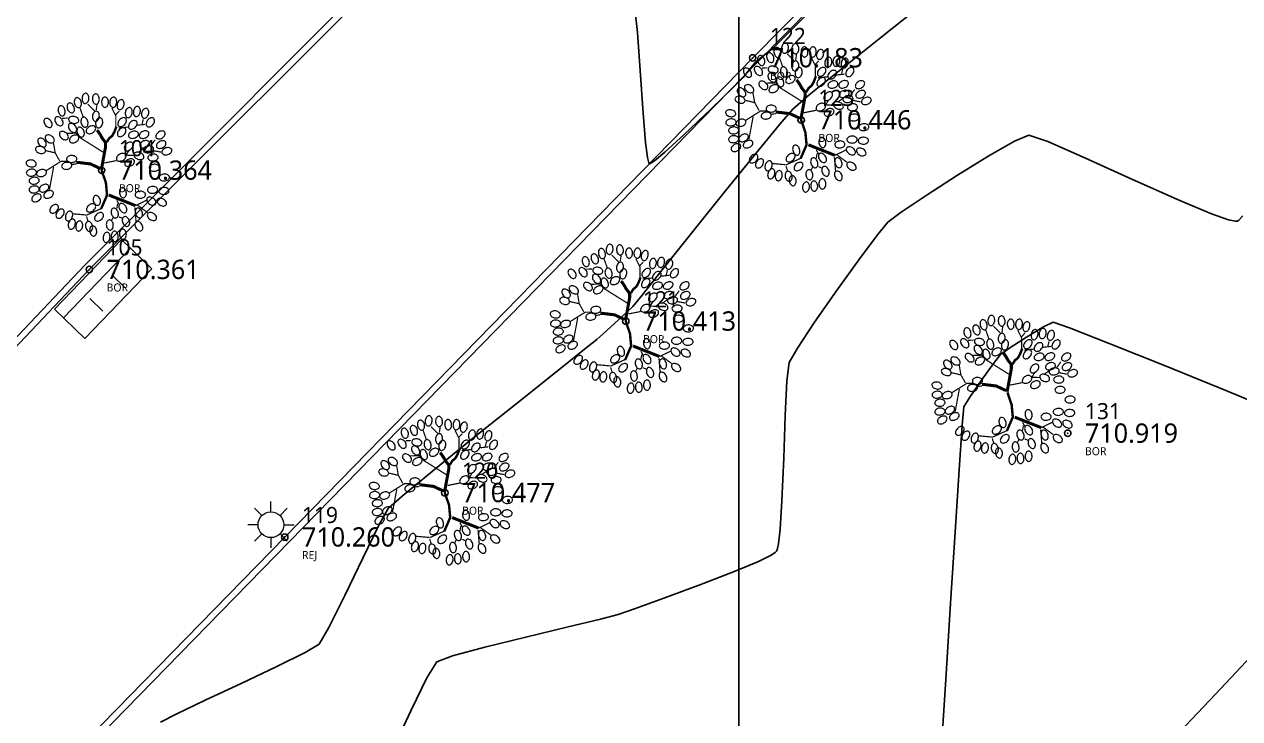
# Model space of a CAD drawing. Header units: metres. Extents: x 429510 to 429857, y 4467140 to 4467333.
# Drawn here: x 429646.68 to 429669.34, y 4467212.54 to 4467225.48 of the extents above; entities that cross this region are included whole.
import ezdxf

# ---------------------------------------------------------------- set-up
doc = ezdxf.new("R2010")
doc.units = ezdxf.units.M
doc.header["$LTSCALE"] = 4
doc.header["$PDMODE"] = 32
doc.header["$PDSIZE"] = 0.12
for name, color, linetype in [('C-ETIQ', 7, 'Continuous'), ('C-PUNTOS', 7, 'Continuous'), ('Cuadricula Coordenadas', 5, 'Continuous')]:
    doc.layers.add(name, color=color, linetype=linetype)
doc.layers.add('C-SUPE_CurvasNivel', color=42, linetype='Continuous', true_color=0xb38600)
doc.layers.add('TB-ARBOL', color=94, linetype='Continuous', true_color=0x03a003)
for name, color, linetype, lineweight in [('TB-32BANCO-MADERA-P', 254, 'Continuous', 0), ('TB-44FAROLA-P', 254, 'Continuous', 0), ('TRIAL-ACERA', 125, 'Continuous', 9)]:
    doc.layers.add(name, color=color, linetype=linetype, lineweight=lineweight)
doc.styles.add('Trial_standard', font='segoeuisl.ttf')

# ---------------------------------------------------------------- blocks, each defined once
blk = doc.blocks.new('FAR10')
for p, q in [((-0.283, 0.283), (-0.51, 0.51)), ((0, 0.4), (0, 0.722)), ((0.283, 0.283), (0.51, 0.51)), ((-0.4, 0), (-0.722, 0)), ((0.4, 0), (0.722, 0)), ((-0.283, -0.283), (-0.51, -0.51)), ((0.283, -0.283), (0.51, -0.51)), ((0, -0.4), (0, -0.722))]:
    blk.add_line(p, q)
blk.add_circle((0, 0), 0.4)
blk = doc.blocks.new('*U23')
for p, q in [((-1.709, -0.436), (0.375, 1.723)), ((-0.192, 0.881), (0.213, 0.49)), ((-0.886, 0.162), (-0.481, -0.229))]:
    blk.add_line(p, q)
at = {"flags": 128}
blk.add_lwpolyline([(-1.042, -1.079), (1.042, 1.079), (0.098, 1.99), (-1.986, -0.168)], close=True, dxfattribs=at)
blk = doc.blocks.new('*U24')
at = {"layer": 'TB-ARBOL', "color": 84, "lineweight": 0, "true_color": 0x369720}
for points in [[(-0.855, 1.99, 0.139214), (-0.82, 2.01, 0.107097), (-0.794, 2.054, 0.080118), (-0.783, 2.113, 0.082766), (-0.791, 2.171, 0.067841), (-0.816, 2.23, 0.080118), (-0.85, 2.272, 0.107097), (-0.895, 2.298, 0.139214), (-0.935, 2.299, 0.139214), (-0.97, 2.278, 0.107097), (-0.997, 2.234, 0.080118), (-1.006, 2.181, 0.067841), (-0.999, 2.117, 0.067841), (-0.974, 2.058, 0.080118), (-0.94, 2.016, 0.107097), (-0.895, 1.991, 0.139214)], [(-0.674, 2.118, 0.139214), (-0.634, 2.125, 0.107097), (-0.594, 2.157, 0.080118), (-0.563, 2.209, 0.082766), (-0.551, 2.266, 0.067841), (-0.552, 2.33, 0.080118), (-0.57, 2.381, 0.107097), (-0.603, 2.421, 0.139214), (-0.64, 2.436, 0.139214), (-0.68, 2.429, 0.107097), (-0.72, 2.397, 0.080118), (-0.748, 2.35, 0.067841), (-0.763, 2.288, 0.067841), (-0.761, 2.224, 0.080118), (-0.744, 2.173, 0.107097), (-0.711, 2.133, 0.139214)], [(-0.325, 2.099, 0.139214), (-0.287, 2.112, 0.107097), (-0.252, 2.15, 0.080118), (-0.23, 2.207, 0.082766), (-0.228, 2.265, 0.067841), (-0.241, 2.328, 0.080118), (-0.266, 2.376, 0.107097), (-0.306, 2.409, 0.139214), (-0.345, 2.417, 0.139214), (-0.382, 2.404, 0.107097), (-0.417, 2.366, 0.080118), (-0.437, 2.315, 0.067841), (-0.441, 2.251, 0.067841), (-0.429, 2.189, 0.080118), (-0.403, 2.141, 0.107097), (-0.364, 2.107, 0.139214)], [(-0.056, 2.318, 0.139214), (-0.094, 2.306, 0.107097), (-0.13, 2.269, 0.080118), (-0.154, 2.213, 0.082766), (-0.158, 2.155, 0.067841), (-0.147, 2.092, 0.080118), (-0.123, 2.044, 0.107097), (-0.084, 2.009, 0.139214), (-0.046, 1.999, 0.139214), (-0.008, 2.012, 0.107097), (0.028, 2.049, 0.080118), (0.049, 2.099, 0.067841), (0.056, 2.162, 0.067841), (0.045, 2.225, 0.080118), (0.021, 2.274, 0.107097), (-0.017, 2.309, 0.139214)], [(0.221, 2.316, 0.139214), (0.181, 2.309, 0.107097), (0.141, 2.276, 0.080118), (0.111, 2.224, 0.082766), (0.1, 2.166, 0.067841), (0.103, 2.102, 0.080118), (0.122, 2.051, 0.107097), (0.156, 2.012, 0.139214), (0.193, 1.998, 0.139214), (0.232, 2.006, 0.107097), (0.273, 2.038, 0.080118), (0.299, 2.086, 0.067841), (0.313, 2.148, 0.067841), (0.31, 2.212, 0.080118), (0.292, 2.263, 0.107097), (0.258, 2.302, 0.139214)], [(-1.356, 1.74, 0.139214), (-1.322, 1.761, 0.107097), (-1.296, 1.805, 0.080118), (-1.286, 1.865, 0.082766), (-1.295, 1.922, 0.067841), (-1.321, 1.981, 0.080118), (-1.356, 2.023, 0.107097), (-1.401, 2.047, 0.139214), (-1.441, 2.048, 0.139214), (-1.475, 2.027, 0.107097), (-1.501, 1.982, 0.080118), (-1.51, 1.929, 0.067841), (-1.502, 1.865, 0.067841), (-1.476, 1.806, 0.080118), (-1.441, 1.765, 0.107097), (-1.396, 1.74, 0.139214)], [(-1.057, 1.833, 0.139214), (-1.025, 1.857, 0.107097), (-1.004, 1.904, 0.080118), (-1, 1.964, 0.082766), (-1.016, 2.021, 0.067841), (-1.047, 2.077, 0.080118), (-1.086, 2.114, 0.107097), (-1.134, 2.134, 0.139214), (-1.174, 2.13, 0.139214), (-1.205, 2.106, 0.107097), (-1.227, 2.059, 0.080118), (-1.23, 2.005, 0.067841), (-1.215, 1.943, 0.067841), (-1.184, 1.887, 0.080118), (-1.145, 1.849, 0.107097), (-1.097, 1.829, 0.139214)], [(0.478, 2.236, 0.139214), (0.438, 2.236, 0.107097), (0.392, 2.212, 0.080118), (0.353, 2.167, 0.082766), (0.331, 2.113, 0.067841), (0.322, 2.049, 0.080118), (0.33, 1.995, 0.107097), (0.356, 1.951, 0.139214), (0.389, 1.93, 0.139214), (0.429, 1.929, 0.107097), (0.475, 1.954, 0.080118), (0.511, 1.995, 0.067841), (0.536, 2.053, 0.067841), (0.546, 2.117, 0.080118), (0.538, 2.17, 0.107097), (0.512, 2.215, 0.139214)], [(0.718, 1.993, 0.139214), (0.678, 1.989, 0.107097), (0.635, 1.961, 0.080118), (0.6, 1.912, 0.082766), (0.582, 1.856, 0.067841), (0.579, 1.793, 0.080118), (0.592, 1.74, 0.107097), (0.621, 1.698, 0.139214), (0.657, 1.679, 0.139214), (0.697, 1.683, 0.107097), (0.74, 1.711, 0.080118), (0.772, 1.755, 0.067841), (0.793, 1.816, 0.067841), (0.796, 1.88, 0.080118), (0.783, 1.932, 0.107097), (0.754, 1.975, 0.139214)], [(0.971, 2.026, 0.139214), (0.931, 2.023, 0.107097), (0.888, 1.995, 0.080118), (0.852, 1.946, 0.082766), (0.835, 1.89, 0.067841), (0.832, 1.826, 0.080118), (0.845, 1.773, 0.107097), (0.874, 1.731, 0.139214), (0.91, 1.713, 0.139214), (0.95, 1.716, 0.107097), (0.993, 1.744, 0.080118), (1.025, 1.789, 0.067841), (1.045, 1.849, 0.067841), (1.049, 1.913, 0.080118), (1.036, 1.966, 0.107097), (1.007, 2.008, 0.139214)], [(1.244, 1.966, 0.139214), (1.204, 1.967, 0.107097), (1.158, 1.944, 0.080118), (1.117, 1.9, 0.082766), (1.094, 1.846, 0.067841), (1.083, 1.783, 0.080118), (1.09, 1.729, 0.107097), (1.115, 1.684, 0.139214), (1.149, 1.662, 0.139214), (1.189, 1.661, 0.107097), (1.235, 1.684, 0.080118), (1.271, 1.724, 0.067841), (1.298, 1.782, 0.067841), (1.309, 1.845, 0.080118), (1.302, 1.899, 0.107097), (1.277, 1.944, 0.139214)], [(-1.726, 1.388, 0.139214), (-1.702, 1.42, 0.107097), (-1.694, 1.471, 0.080118), (-1.706, 1.53, 0.082766), (-1.736, 1.58, 0.067841), (-1.781, 1.625, 0.080118), (-1.829, 1.651, 0.107097), (-1.88, 1.657, 0.139214), (-1.918, 1.643, 0.139214), (-1.942, 1.611, 0.107097), (-1.95, 1.56, 0.080118), (-1.939, 1.507, 0.067841), (-1.907, 1.451, 0.067841), (-1.862, 1.406, 0.080118), (-1.815, 1.38, 0.107097), (-1.763, 1.373, 0.139214)], [(-1.382, 1.443, 0.139214), (-1.359, 1.475, 0.107097), (-1.352, 1.526, 0.080118), (-1.366, 1.585, 0.082766), (-1.397, 1.634, 0.067841), (-1.444, 1.679, 0.080118), (-1.492, 1.703, 0.107097), (-1.543, 1.708, 0.139214), (-1.58, 1.693, 0.139214), (-1.604, 1.661, 0.107097), (-1.611, 1.609, 0.080118), (-1.598, 1.557, 0.067841), (-1.565, 1.502, 0.067841), (-1.519, 1.457, 0.080118), (-1.471, 1.432, 0.107097), (-1.419, 1.427, 0.139214)], [(-0.868, 1.579, 0.139214), (-0.871, 1.618, 0.107097), (-0.9, 1.662, 0.080118), (-0.948, 1.697, 0.082766), (-1.004, 1.714, 0.067841), (-1.068, 1.718, 0.080118), (-1.121, 1.705, 0.107097), (-1.163, 1.675, 0.139214), (-1.181, 1.639, 0.139214), (-1.178, 1.599, 0.107097), (-1.15, 1.556, 0.080118), (-1.106, 1.524, 0.067841), (-1.045, 1.504, 0.067841), (-0.981, 1.5, 0.080118), (-0.928, 1.513, 0.107097), (-0.886, 1.543, 0.139214)], [(-0.726, 1.692, 0.139214), (-0.761, 1.672, 0.107097), (-0.789, 1.629, 0.080118), (-0.8, 1.57, 0.082766), (-0.792, 1.512, 0.067841), (-0.769, 1.452, 0.080118), (-0.735, 1.41, 0.107097), (-0.69, 1.384, 0.139214), (-0.65, 1.382, 0.139214), (-0.616, 1.402, 0.107097), (-0.588, 1.446, 0.080118), (-0.578, 1.499, 0.067841), (-0.585, 1.563, 0.067841), (-0.608, 1.622, 0.080118), (-0.642, 1.665, 0.107097), (-0.686, 1.691, 0.139214)], [(-0.313, 1.879, 0.139214), (-0.352, 1.873, 0.107097), (-0.394, 1.843, 0.080118), (-0.426, 1.792, 0.082766), (-0.44, 1.735, 0.067841), (-0.44, 1.671, 0.080118), (-0.424, 1.619, 0.107097), (-0.392, 1.579, 0.139214), (-0.355, 1.563, 0.139214), (-0.315, 1.569, 0.107097), (-0.274, 1.599, 0.080118), (-0.245, 1.645, 0.067841), (-0.228, 1.707, 0.067841), (-0.228, 1.771, 0.080118), (-0.244, 1.823, 0.107097), (-0.276, 1.863, 0.139214)], [(-0.195, 1.671, 0.139214), (-0.235, 1.67, 0.107097), (-0.28, 1.644, 0.080118), (-0.317, 1.597, 0.082766), (-0.337, 1.542, 0.067841), (-0.344, 1.478, 0.080118), (-0.333, 1.425, 0.107097), (-0.306, 1.381, 0.139214), (-0.271, 1.361, 0.139214), (-0.231, 1.363, 0.107097), (-0.186, 1.389, 0.080118), (-0.152, 1.431, 0.067841), (-0.129, 1.491, 0.067841), (-0.122, 1.555, 0.080118), (-0.133, 1.608, 0.107097), (-0.16, 1.651, 0.139214)], [(0.589, 1.659, 0.139214), (0.553, 1.677, 0.107097), (0.502, 1.676, 0.080118), (0.446, 1.653, 0.082766), (0.402, 1.614, 0.067841), (0.366, 1.562, 0.080118), (0.349, 1.51, 0.107097), (0.352, 1.458, 0.139214), (0.373, 1.424, 0.139214), (0.409, 1.406, 0.107097), (0.461, 1.408, 0.080118), (0.511, 1.429, 0.067841), (0.56, 1.469, 0.067841), (0.596, 1.522, 0.080118), (0.613, 1.574, 0.107097), (0.61, 1.625, 0.139214)], [(0.923, 1.565, 0.139214), (0.888, 1.584, 0.107097), (0.837, 1.586, 0.080118), (0.78, 1.565, 0.082766), (0.735, 1.529, 0.067841), (0.696, 1.478, 0.080118), (0.677, 1.427, 0.107097), (0.677, 1.375, 0.139214), (0.697, 1.34, 0.139214), (0.731, 1.321, 0.107097), (0.783, 1.319, 0.080118), (0.834, 1.338, 0.067841), (0.885, 1.377, 0.067841), (0.924, 1.427, 0.080118), (0.943, 1.478, 0.107097), (0.943, 1.53, 0.139214)], [(1.456, 1.659, 0.139214), (1.419, 1.674, 0.107097), (1.368, 1.669, 0.080118), (1.314, 1.641, 0.082766), (1.274, 1.6, 0.067841), (1.241, 1.544, 0.080118), (1.229, 1.492, 0.107097), (1.236, 1.44, 0.139214), (1.259, 1.408, 0.139214), (1.296, 1.393, 0.107097), (1.348, 1.398, 0.080118), (1.396, 1.423, 0.067841), (1.442, 1.468, 0.067841), (1.474, 1.523, 0.080118), (1.487, 1.576, 0.107097), (1.48, 1.627, 0.139214)], [(-1.636, 0.928, 0.139214), (-1.624, 0.966, 0.107097), (-1.633, 1.017, 0.080118), (-1.665, 1.068, 0.082766), (-1.709, 1.106, 0.067841), (-1.767, 1.134, 0.080118), (-1.821, 1.142, 0.107097), (-1.871, 1.131, 0.139214), (-1.902, 1.106, 0.139214), (-1.914, 1.067, 0.107097), (-1.905, 1.017, 0.080118), (-1.876, 0.97, 0.067841), (-1.828, 0.928, 0.067841), (-1.771, 0.9, 0.080118), (-1.717, 0.891, 0.107097), (-1.667, 0.902, 0.139214)], [(-1.207, 1.019, 0.139214), (-1.191, 1.055, 0.107097), (-1.195, 1.107, 0.080118), (-1.221, 1.161, 0.082766), (-1.261, 1.203, 0.067841), (-1.315, 1.237, 0.080118), (-1.368, 1.251, 0.107097), (-1.419, 1.246, 0.139214), (-1.452, 1.223, 0.139214), (-1.468, 1.187, 0.107097), (-1.465, 1.135, 0.080118), (-1.441, 1.086, 0.067841), (-1.398, 1.039, 0.067841), (-1.344, 1.005, 0.080118), (-1.292, 0.991, 0.107097), (-1.24, 0.996, 0.139214)], [(-1.16, 1.484, 0.139214), (-1.184, 1.452, 0.107097), (-1.19, 1.401, 0.080118), (-1.176, 1.342, 0.082766), (-1.144, 1.293, 0.067841), (-1.098, 1.249, 0.080118), (-1.049, 1.225, 0.107097), (-0.998, 1.22, 0.139214), (-0.961, 1.235, 0.139214), (-0.938, 1.268, 0.107097), (-0.931, 1.319, 0.080118), (-0.944, 1.372, 0.067841), (-0.977, 1.427, 0.067841), (-1.024, 1.471, 0.080118), (-1.072, 1.495, 0.107097), (-1.124, 1.5, 0.139214)], [(-0.87, 1.096, 0.139214), (-0.899, 1.124, 0.107097), (-0.948, 1.138, 0.080118), (-1.009, 1.133, 0.082766), (-1.062, 1.109, 0.067841), (-1.113, 1.07, 0.080118), (-1.144, 1.026, 0.107097), (-1.157, 0.976, 0.139214), (-1.147, 0.937, 0.139214), (-1.118, 0.909, 0.107097), (-1.069, 0.895, 0.080118), (-1.015, 0.9, 0.067841), (-0.955, 0.924, 0.067841), (-0.905, 0.963, 0.080118), (-0.873, 1.007, 0.107097), (-0.861, 1.057, 0.139214)], [(-0.867, 1.379, 0.139214), (-0.899, 1.354, 0.107097), (-0.92, 1.307, 0.080118), (-0.923, 1.247, 0.082766), (-0.908, 1.191, 0.067841), (-0.876, 1.135, 0.080118), (-0.837, 1.098, 0.107097), (-0.789, 1.078, 0.139214), (-0.749, 1.082, 0.139214), (-0.717, 1.107, 0.107097), (-0.696, 1.154, 0.080118), (-0.693, 1.208, 0.067841), (-0.709, 1.27, 0.067841), (-0.74, 1.326, 0.080118), (-0.78, 1.363, 0.107097), (-0.827, 1.383, 0.139214)], [(-0.351, 1.383, 0.139214), (-0.38, 1.41, 0.107097), (-0.43, 1.425, 0.080118), (-0.49, 1.419, 0.082766), (-0.543, 1.395, 0.067841), (-0.594, 1.355, 0.080118), (-0.625, 1.311, 0.107097), (-0.637, 1.261, 0.139214), (-0.627, 1.222, 0.139214), (-0.598, 1.194, 0.107097), (-0.548, 1.18, 0.080118), (-0.494, 1.185, 0.067841), (-0.435, 1.21, 0.067841), (-0.385, 1.249, 0.080118), (-0.354, 1.294, 0.107097), (-0.341, 1.344, 0.139214)], [(0.573, 1.343, 0.139214), (0.537, 1.361, 0.107097), (0.485, 1.359, 0.080118), (0.43, 1.336, 0.082766), (0.387, 1.297, 0.067841), (0.351, 1.244, 0.080118), (0.334, 1.192, 0.107097), (0.338, 1.14, 0.139214), (0.359, 1.107, 0.139214), (0.395, 1.089, 0.107097), (0.447, 1.091, 0.080118), (0.497, 1.112, 0.067841), (0.546, 1.153, 0.067841), (0.582, 1.206, 0.080118), (0.598, 1.258, 0.107097), (0.594, 1.31, 0.139214)], [(0.986, 1.188, 0.139214), (0.965, 1.222, 0.107097), (0.921, 1.249, 0.080118), (0.862, 1.259, 0.082766), (0.804, 1.249, 0.067841), (0.745, 1.224, 0.080118), (0.704, 1.189, 0.107097), (0.679, 1.144, 0.139214), (0.678, 1.104, 0.139214), (0.699, 1.07, 0.107097), (0.743, 1.043, 0.080118), (0.797, 1.035, 0.067841), (0.861, 1.043, 0.067841), (0.919, 1.068, 0.080118), (0.961, 1.103, 0.107097), (0.986, 1.148, 0.139214)], [(1.309, 1.215, 0.139214), (1.284, 1.246, 0.107097), (1.236, 1.266, 0.080118), (1.176, 1.267, 0.082766), (1.12, 1.25, 0.067841), (1.066, 1.216, 0.080118), (1.029, 1.176, 0.107097), (1.012, 1.127, 0.139214), (1.017, 1.088, 0.139214), (1.042, 1.057, 0.107097), (1.09, 1.037, 0.080118), (1.144, 1.036, 0.067841), (1.206, 1.053, 0.067841), (1.261, 1.087, 0.080118), (1.297, 1.127, 0.107097), (1.315, 1.176, 0.139214)], [(1.807, 1.227, 0.139214), (1.777, 1.254, 0.107097), (1.727, 1.266, 0.080118), (1.667, 1.257, 0.082766), (1.615, 1.231, 0.067841), (1.566, 1.19, 0.080118), (1.537, 1.144, 0.107097), (1.527, 1.093, 0.139214), (1.538, 1.055, 0.139214), (1.568, 1.028, 0.107097), (1.619, 1.016, 0.080118), (1.672, 1.024, 0.067841), (1.731, 1.051, 0.067841), (1.779, 1.092, 0.080118), (1.809, 1.138, 0.107097), (1.819, 1.189, 0.139214)], [(-1.902, 0.631, 0.139214), (-1.901, 0.671, 0.107097), (-1.926, 0.716, 0.080118), (-1.971, 0.756, 0.082766), (-2.025, 0.778, 0.067841), (-2.089, 0.787, 0.080118), (-2.142, 0.779, 0.107097), (-2.187, 0.753, 0.139214), (-2.208, 0.719, 0.139214), (-2.208, 0.679, 0.107097), (-2.184, 0.633, 0.080118), (-2.143, 0.598, 0.067841), (-2.084, 0.572, 0.067841), (-2.021, 0.563, 0.080118), (-1.967, 0.571, 0.107097), (-1.923, 0.597, 0.139214)], [(-1.901, 0.786, 0.139214), (-1.879, 0.819, 0.107097), (-1.876, 0.871, 0.080118), (-1.894, 0.928, 0.082766), (-1.928, 0.976, 0.067841), (-1.977, 1.017, 0.080118), (-2.026, 1.039, 0.107097), (-2.078, 1.04, 0.139214), (-2.114, 1.023, 0.139214), (-2.135, 0.989, 0.107097), (-2.139, 0.938, 0.080118), (-2.123, 0.886, 0.067841), (-2.087, 0.833, 0.067841), (-2.038, 0.791, 0.080118), (-1.988, 0.77, 0.107097), (-1.937, 0.768, 0.139214)], [(0.761, 0.915, 0.107097), (0.71, 0.916, 0.080118), (0.653, 0.896, 0.082766), (0.608, 0.859, 0.067841), (0.569, 0.808, 0.080118), (0.55, 0.757, 0.107097), (0.551, 0.706, 0.139214), (0.57, 0.671, 0.139214), (0.605, 0.651, 0.107097), (0.657, 0.65, 0.080118), (0.708, 0.669, 0.067841), (0.759, 0.707, 0.067841), (0.797, 0.758, 0.080118), (0.816, 0.809, 0.107097), (0.816, 0.861, 0.139214), (0.796, 0.896, 0.139214)], [(1.205, 0.967, 0.082766), (1.148, 0.955, 0.067841), (1.09, 0.926, 0.080118), (1.05, 0.889, 0.107097), (1.028, 0.842, 0.139214), (1.03, 0.803, 0.139214), (1.053, 0.769, 0.107097), (1.098, 0.746, 0.080118), (1.152, 0.74, 0.067841), (1.215, 0.752, 0.067841), (1.273, 0.78, 0.080118), (1.312, 0.817, 0.107097), (1.335, 0.864, 0.139214), (1.333, 0.904, 0.139214), (1.31, 0.937, 0.107097), (1.264, 0.961, 0.080118)], [(1.199, 0.601, 0.080118), (1.251, 0.586, 0.067841), (1.315, 0.587, 0.067841), (1.376, 0.605, 0.080118), (1.422, 0.635, 0.107097), (1.451, 0.677, 0.139214), (1.456, 0.717, 0.139214), (1.44, 0.753, 0.107097), (1.399, 0.784, 0.080118), (1.341, 0.801, 0.082766), (1.283, 0.798, 0.067841), (1.221, 0.78, 0.080118), (1.176, 0.75, 0.107097), (1.146, 0.708, 0.139214), (1.141, 0.668, 0.139214), (1.158, 0.632, 0.107097)], [(1.628, 0.724, 0.080118), (1.682, 0.726, 0.067841), (1.743, 0.748, 0.067841), (1.795, 0.785, 0.080118), (1.828, 0.828, 0.107097), (1.843, 0.877, 0.139214), (1.835, 0.916, 0.139214), (1.808, 0.945, 0.107097), (1.759, 0.962, 0.080118), (1.699, 0.959, 0.082766), (1.644, 0.938, 0.067841), (1.592, 0.901, 0.080118), (1.558, 0.858, 0.107097), (1.544, 0.809, 0.139214), (1.552, 0.77, 0.139214), (1.579, 0.74, 0.107097)], [(-1.245, 0.391, 0.139214), (-1.233, 0.353, 0.107097), (-1.196, 0.317, 0.080118), (-1.14, 0.294, 0.082766), (-1.082, 0.29, 0.067841), (-1.019, 0.301, 0.080118), (-0.97, 0.325, 0.107097), (-0.936, 0.363, 0.139214), (-0.926, 0.402, 0.139214), (-0.938, 0.44, 0.107097), (-0.975, 0.476, 0.080118), (-1.026, 0.497, 0.067841), (-1.089, 0.504, 0.067841), (-1.152, 0.493, 0.080118), (-1.201, 0.469, 0.107097), (-1.235, 0.43, 0.139214)], [(0.566, 0.551, 0.107097), (0.517, 0.566, 0.080118), (0.456, 0.562, 0.082766), (0.403, 0.539, 0.067841), (0.351, 0.501, 0.080118), (0.319, 0.457, 0.107097), (0.306, 0.407, 0.139214), (0.315, 0.368, 0.139214), (0.343, 0.34, 0.107097), (0.392, 0.325, 0.080118), (0.446, 0.329, 0.067841), (0.506, 0.352, 0.067841), (0.557, 0.39, 0.080118), (0.59, 0.434, 0.107097), (0.603, 0.483, 0.139214), (0.594, 0.522, 0.139214)], [(0.86, 0.345, 0.139214), (0.834, 0.376, 0.107097), (0.787, 0.396, 0.080118), (0.726, 0.397, 0.082766), (0.671, 0.379, 0.067841), (0.616, 0.346, 0.080118), (0.58, 0.305, 0.107097), (0.562, 0.257, 0.139214), (0.567, 0.217, 0.139214), (0.593, 0.186, 0.107097), (0.64, 0.167, 0.080118), (0.695, 0.166, 0.067841), (0.756, 0.183, 0.067841), (0.811, 0.216, 0.080118), (0.847, 0.257, 0.107097), (0.865, 0.305, 0.139214)], [(1.151, 0.432, 0.139214), (1.155, 0.472, 0.107097), (1.136, 0.519, 0.080118), (1.095, 0.563, 0.082766), (1.043, 0.591, 0.067841), (0.981, 0.607, 0.080118), (0.927, 0.605, 0.107097), (0.88, 0.584, 0.139214), (0.855, 0.552, 0.139214), (0.851, 0.512, 0.107097), (0.87, 0.464, 0.080118), (0.907, 0.425, 0.067841), (0.963, 0.393, 0.067841), (1.025, 0.377, 0.080118), (1.079, 0.379, 0.107097), (1.126, 0.4, 0.139214)], [(1.38, 0.339, 0.067841), (1.443, 0.333, 0.067841), (1.507, 0.343, 0.080118), (1.555, 0.368, 0.107097), (1.59, 0.406, 0.139214), (1.599, 0.445, 0.139214), (1.587, 0.483, 0.107097), (1.55, 0.519, 0.080118), (1.495, 0.542, 0.082766), (1.436, 0.546, 0.067841), (1.373, 0.536, 0.080118), (1.325, 0.511, 0.107097), (1.29, 0.473, 0.139214), (1.28, 0.434, 0.139214), (1.293, 0.396, 0.107097), (1.33, 0.36, 0.080118)], [(2.022, 0.686, 0.139214), (1.999, 0.719, 0.107097), (1.953, 0.743, 0.080118), (1.893, 0.75, 0.082766), (1.836, 0.737, 0.067841), (1.779, 0.709, 0.080118), (1.739, 0.672, 0.107097), (1.717, 0.625, 0.139214), (1.719, 0.585, 0.139214), (1.742, 0.552, 0.107097), (1.787, 0.528, 0.080118), (1.841, 0.522, 0.067841), (1.904, 0.534, 0.067841), (1.962, 0.563, 0.080118), (2.001, 0.6, 0.107097), (2.023, 0.646, 0.139214)], [(-2.188, 0.227, 0.139214), (-2.192, 0.267, 0.107097), (-2.221, 0.31, 0.080118), (-2.27, 0.344, 0.082766), (-2.326, 0.361, 0.067841), (-2.39, 0.363, 0.080118), (-2.443, 0.35, 0.107097), (-2.485, 0.32, 0.139214), (-2.502, 0.284, 0.139214), (-2.498, 0.244, 0.107097), (-2.47, 0.201, 0.080118), (-2.425, 0.17, 0.067841), (-2.365, 0.15, 0.067841), (-2.301, 0.147, 0.080118), (-2.248, 0.161, 0.107097), (-2.206, 0.191, 0.139214)], [(-2.496, -0.042, 0.139214), (-2.482, -0.079, 0.107097), (-2.443, -0.114, 0.080118), (-2.386, -0.134, 0.082766), (-2.328, -0.136, 0.067841), (-2.265, -0.122, 0.080118), (-2.218, -0.095, 0.107097), (-2.185, -0.055, 0.139214), (-2.178, -0.016, 0.139214), (-2.192, 0.021, 0.107097), (-2.23, 0.055, 0.080118), (-2.281, 0.074, 0.067841), (-2.345, 0.078, 0.067841), (-2.408, 0.064, 0.080118), (-2.455, 0.037, 0.107097), (-2.488, -0.003, 0.139214)], [(-2.178, -0.084, 0.139214), (-2.157, -0.118, 0.107097), (-2.113, -0.144, 0.080118), (-2.053, -0.154, 0.082766), (-1.996, -0.145, 0.067841), (-1.937, -0.12, 0.080118), (-1.895, -0.085, 0.107097), (-1.871, -0.04, 0.139214), (-1.87, 0, 0.139214), (-1.891, 0.035, 0.107097), (-1.935, 0.061, 0.080118), (-1.989, 0.07, 0.067841), (-2.052, 0.061, 0.067841), (-2.111, 0.036, 0.080118), (-2.153, 0.001, 0.107097), (-2.177, -0.044, 0.139214)], [(-1.398, 0.163, 0.139214), (-1.383, 0.126, 0.107097), (-1.343, 0.093, 0.080118), (-1.285, 0.075, 0.082766), (-1.227, 0.076, 0.067841), (-1.165, 0.092, 0.080118), (-1.119, 0.121, 0.107097), (-1.088, 0.162, 0.139214), (-1.082, 0.201, 0.139214), (-1.097, 0.238, 0.107097), (-1.137, 0.271, 0.080118), (-1.189, 0.287, 0.067841), (-1.253, 0.288, 0.067841), (-1.315, 0.272, 0.080118), (-1.361, 0.243, 0.107097), (-1.392, 0.202, 0.139214)], [(1.642, 0.127, 0.139214), (1.629, 0.165, 0.107097), (1.592, 0.201, 0.080118), (1.537, 0.224, 0.082766), (1.479, 0.229, 0.067841), (1.415, 0.218, 0.080118), (1.367, 0.194, 0.107097), (1.332, 0.155, 0.139214), (1.323, 0.116, 0.139214), (1.335, 0.078, 0.107097), (1.372, 0.042, 0.080118), (1.422, 0.021, 0.067841), (1.486, 0.015, 0.067841), (1.549, 0.026, 0.080118), (1.597, 0.05, 0.107097), (1.632, 0.088, 0.139214)], [(-2.411, -0.293, 0.139214), (-2.397, -0.33, 0.107097), (-2.359, -0.364, 0.080118), (-2.302, -0.385, 0.082766), (-2.244, -0.387, 0.067841), (-2.181, -0.373, 0.080118), (-2.134, -0.346, 0.107097), (-2.101, -0.306, 0.139214), (-2.093, -0.267, 0.139214), (-2.107, -0.23, 0.107097), (-2.146, -0.195, 0.080118), (-2.197, -0.177, 0.067841), (-2.261, -0.173, 0.067841), (-2.323, -0.187, 0.080118), (-2.371, -0.214, 0.107097), (-2.403, -0.254, 0.139214)], [(1.951, -0.174, 0.139214), (1.939, -0.136, 0.107097), (1.902, -0.1, 0.080118), (1.846, -0.077, 0.082766), (1.788, -0.073, 0.067841), (1.725, -0.083, 0.080118), (1.676, -0.108, 0.107097), (1.642, -0.146, 0.139214), (1.632, -0.185, 0.139214), (1.644, -0.223, 0.107097), (1.681, -0.259, 0.080118), (1.732, -0.28, 0.067841), (1.795, -0.286, 0.067841), (1.858, -0.276, 0.080118), (1.907, -0.251, 0.107097), (1.941, -0.213, 0.139214)], [(-2.411, -0.57, 0.139214), (-2.396, -0.607, 0.107097), (-2.356, -0.64, 0.080118), (-2.299, -0.659, 0.082766), (-2.24, -0.659, 0.067841), (-2.178, -0.643, 0.080118), (-2.132, -0.615, 0.107097), (-2.1, -0.574, 0.139214), (-2.094, -0.535, 0.139214), (-2.109, -0.498, 0.107097), (-2.148, -0.465, 0.080118), (-2.2, -0.448, 0.067841), (-2.264, -0.446, 0.067841), (-2.326, -0.461, 0.080118), (-2.372, -0.489, 0.107097), (-2.404, -0.53, 0.139214)], [(-2.32, -0.891, 0.139214), (-2.292, -0.92, 0.107097), (-2.242, -0.935, 0.080118), (-2.182, -0.93, 0.082766), (-2.129, -0.908, 0.067841), (-2.077, -0.869, 0.080118), (-2.045, -0.826, 0.107097), (-2.032, -0.776, 0.139214), (-2.041, -0.737, 0.139214), (-2.069, -0.709, 0.107097), (-2.118, -0.693, 0.080118), (-2.172, -0.697, 0.067841), (-2.232, -0.72, 0.067841), (-2.283, -0.759, 0.080118), (-2.316, -0.803, 0.107097), (-2.329, -0.852, 0.139214)], [(-2.083, -0.586, 0.139214), (-2.055, -0.615, 0.107097), (-2.006, -0.631, 0.080118), (-1.946, -0.627, 0.082766), (-1.892, -0.605, 0.067841), (-1.84, -0.567, 0.080118), (-1.807, -0.524, 0.107097), (-1.793, -0.474, 0.139214), (-1.802, -0.435, 0.139214), (-1.83, -0.407, 0.107097), (-1.879, -0.391, 0.080118), (-1.933, -0.394, 0.067841), (-1.993, -0.417, 0.067841), (-2.045, -0.454, 0.080118), (-2.077, -0.498, 0.107097), (-2.091, -0.547, 0.139214)], [(-1.948, -0.776, 0.139214), (-1.921, -0.806, 0.107097), (-1.873, -0.824, 0.080118), (-1.812, -0.822, 0.082766), (-1.758, -0.802, 0.067841), (-1.704, -0.767, 0.080118), (-1.67, -0.725, 0.107097), (-1.654, -0.676, 0.139214), (-1.661, -0.636, 0.139214), (-1.688, -0.607, 0.107097), (-1.736, -0.589, 0.080118), (-1.79, -0.59, 0.067841), (-1.851, -0.61, 0.067841), (-1.904, -0.646, 0.080118), (-1.939, -0.688, 0.107097), (-1.955, -0.737, 0.139214)], [(-0.355, -0.74, 0.139214), (-0.389, -0.762, 0.107097), (-0.413, -0.808, 0.080118), (-0.42, -0.868, 0.082766), (-0.408, -0.925, 0.067841), (-0.38, -0.983, 0.080118), (-0.343, -1.023, 0.107097), (-0.297, -1.045, 0.139214), (-0.257, -1.044, 0.139214), (-0.224, -1.021, 0.107097), (-0.199, -0.976, 0.080118), (-0.193, -0.922, 0.067841), (-0.204, -0.859, 0.067841), (-0.232, -0.801, 0.080118), (-0.269, -0.761, 0.107097), (-0.315, -0.739, 0.139214)], [(0.478, -0.496, 0.139214), (0.442, -0.513, 0.107097), (0.411, -0.555, 0.080118), (0.396, -0.613, 0.082766), (0.399, -0.671, 0.067841), (0.418, -0.732, 0.080118), (0.449, -0.777, 0.107097), (0.491, -0.806, 0.139214), (0.531, -0.811, 0.139214), (0.567, -0.794, 0.107097), (0.598, -0.752, 0.080118), (0.612, -0.7, 0.067841), (0.61, -0.636, 0.067841), (0.591, -0.575, 0.080118), (0.561, -0.53, 0.107097), (0.518, -0.501, 0.139214)], [(1.206, -0.71, 0.139214), (1.194, -0.672, 0.107097), (1.157, -0.636, 0.080118), (1.101, -0.613, 0.082766), (1.043, -0.608, 0.067841), (0.98, -0.619, 0.080118), (0.931, -0.643, 0.107097), (0.897, -0.682, 0.139214), (0.887, -0.721, 0.139214), (0.899, -0.759, 0.107097), (0.936, -0.795, 0.080118), (0.986, -0.816, 0.067841), (1.05, -0.822, 0.067841), (1.113, -0.811, 0.080118), (1.162, -0.787, 0.107097), (1.196, -0.749, 0.139214)], [(1.585, -0.559, 0.139214), (1.573, -0.521, 0.107097), (1.536, -0.485, 0.080118), (1.481, -0.461, 0.082766), (1.422, -0.457, 0.067841), (1.359, -0.468, 0.080118), (1.311, -0.492, 0.107097), (1.276, -0.531, 0.139214), (1.266, -0.569, 0.139214), (1.279, -0.608, 0.107097), (1.316, -0.644, 0.080118), (1.366, -0.665, 0.067841), (1.429, -0.671, 0.067841), (1.493, -0.66, 0.080118), (1.541, -0.636, 0.107097), (1.576, -0.598, 0.139214)], [(1.937, -0.593, 0.139214), (1.925, -0.555, 0.107097), (1.888, -0.519, 0.080118), (1.832, -0.495, 0.082766), (1.774, -0.491, 0.067841), (1.711, -0.502, 0.080118), (1.662, -0.526, 0.107097), (1.628, -0.565, 0.139214), (1.618, -0.603, 0.139214), (1.63, -0.642, 0.107097), (1.667, -0.678, 0.080118), (1.717, -0.699, 0.067841), (1.781, -0.705, 0.067841), (1.844, -0.694, 0.080118), (1.893, -0.67, 0.107097), (1.927, -0.632, 0.139214)], [(-1.742, -1.271, 0.139214), (-1.707, -1.29, 0.107097), (-1.655, -1.289, 0.080118), (-1.599, -1.267, 0.082766), (-1.555, -1.229, 0.067841), (-1.517, -1.177, 0.080118), (-1.5, -1.126, 0.107097), (-1.502, -1.074, 0.139214), (-1.523, -1.04, 0.139214), (-1.558, -1.021, 0.107097), (-1.61, -1.021, 0.080118), (-1.66, -1.042, 0.067841), (-1.71, -1.082, 0.067841), (-1.747, -1.134, 0.080118), (-1.765, -1.185, 0.107097), (-1.763, -1.237, 0.139214)], [(-0.355, -1.031, 0.139214), (-0.387, -1.007, 0.107097), (-0.438, -0.998, 0.080118), (-0.497, -1.01, 0.082766), (-0.547, -1.04, 0.067841), (-0.593, -1.085, 0.080118), (-0.619, -1.132, 0.107097), (-0.626, -1.183, 0.139214), (-0.612, -1.221, 0.139214), (-0.58, -1.245, 0.107097), (-0.53, -1.254, 0.080118), (-0.476, -1.243, 0.067841), (-0.42, -1.212, 0.067841), (-0.374, -1.167, 0.080118), (-0.348, -1.12, 0.107097), (-0.341, -1.069, 0.139214)], [(0.3, -1.436, 0.139214), (0.333, -1.414, 0.107097), (0.358, -1.369, 0.080118), (0.365, -1.309, 0.082766), (0.354, -1.252, 0.067841), (0.326, -1.194, 0.080118), (0.29, -1.154, 0.107097), (0.244, -1.131, 0.139214), (0.204, -1.132, 0.139214), (0.17, -1.154, 0.107097), (0.146, -1.199, 0.080118), (0.139, -1.253, 0.067841), (0.15, -1.316, 0.067841), (0.177, -1.374, 0.080118), (0.214, -1.415, 0.107097), (0.26, -1.437, 0.139214)], [(0.595, -1.264, 0.139214), (0.621, -1.234, 0.107097), (0.631, -1.183, 0.080118), (0.621, -1.124, 0.082766), (0.594, -1.072, 0.067841), (0.551, -1.025, 0.080118), (0.504, -0.997, 0.107097), (0.453, -0.988, 0.139214), (0.415, -1.001, 0.139214), (0.39, -1.031, 0.107097), (0.379, -1.082, 0.080118), (0.388, -1.135, 0.067841), (0.417, -1.193, 0.067841), (0.46, -1.24, 0.080118), (0.506, -1.268, 0.107097), (0.557, -1.277, 0.139214)], [(1.055, -1.433, 0.139214), (1.087, -1.41, 0.107097), (1.111, -1.364, 0.080118), (1.116, -1.304, 0.082766), (1.103, -1.247, 0.067841), (1.073, -1.19, 0.080118), (1.036, -1.151, 0.107097), (0.989, -1.13, 0.139214), (0.949, -1.132, 0.139214), (0.916, -1.155, 0.107097), (0.893, -1.202, 0.080118), (0.888, -1.256, 0.067841), (0.901, -1.318, 0.067841), (0.93, -1.375, 0.080118), (0.968, -1.414, 0.107097), (1.015, -1.436, 0.139214)], [(1.517, -1.009, 0.139214), (1.531, -0.971, 0.107097), (1.525, -0.92, 0.080118), (1.496, -0.867, 0.082766), (1.453, -0.828, 0.067841), (1.397, -0.797, 0.080118), (1.343, -0.786, 0.107097), (1.293, -0.795, 0.139214), (1.261, -0.819, 0.139214), (1.247, -0.856, 0.107097), (1.253, -0.908, 0.080118), (1.28, -0.955, 0.067841), (1.325, -1, 0.067841), (1.381, -1.031, 0.080118), (1.435, -1.042, 0.107097), (1.486, -1.033, 0.139214)], [(1.851, -1.024, 0.139214), (1.86, -0.985, 0.107097), (1.846, -0.935, 0.080118), (1.811, -0.886, 0.082766), (1.763, -0.853, 0.067841), (1.703, -0.83, 0.080118), (1.649, -0.826, 0.107097), (1.6, -0.841, 0.139214), (1.571, -0.87, 0.139214), (1.562, -0.909, 0.107097), (1.576, -0.959, 0.080118), (1.608, -1.002, 0.067841), (1.659, -1.04, 0.067841), (1.719, -1.064, 0.080118), (1.773, -1.067, 0.107097), (1.823, -1.052, 0.139214)], [(-1.541, -1.433, 0.139214), (-1.503, -1.447, 0.107097), (-1.452, -1.44, 0.080118), (-1.4, -1.41, 0.082766), (-1.361, -1.366, 0.067841), (-1.331, -1.31, 0.080118), (-1.321, -1.256, 0.107097), (-1.33, -1.206, 0.139214), (-1.355, -1.174, 0.139214), (-1.393, -1.161, 0.107097), (-1.444, -1.168, 0.080118), (-1.491, -1.195, 0.067841), (-1.535, -1.242, 0.067841), (-1.565, -1.298, 0.080118), (-1.575, -1.351, 0.107097), (-1.566, -1.402, 0.139214)], [(-1.22, -1.529, 0.139214), (-1.18, -1.531, 0.107097), (-1.133, -1.509, 0.080118), (-1.092, -1.465, 0.082766), (-1.067, -1.412, 0.067841), (-1.055, -1.349, 0.080118), (-1.061, -1.295, 0.107097), (-1.084, -1.25, 0.139214), (-1.117, -1.227, 0.139214), (-1.157, -1.225, 0.107097), (-1.204, -1.247, 0.080118), (-1.241, -1.286, 0.067841), (-1.27, -1.343, 0.067841), (-1.282, -1.406, 0.080118), (-1.277, -1.46, 0.107097), (-1.253, -1.506, 0.139214)], [(-1.133, -1.781, 0.139214), (-1.093, -1.782, 0.107097), (-1.047, -1.76, 0.080118), (-1.006, -1.716, 0.082766), (-0.981, -1.663, 0.067841), (-0.97, -1.6, 0.080118), (-0.976, -1.546, 0.107097), (-1, -1.5, 0.139214), (-1.033, -1.478, 0.139214), (-1.073, -1.476, 0.107097), (-1.12, -1.498, 0.080118), (-1.157, -1.538, 0.067841), (-1.185, -1.596, 0.067841), (-1.196, -1.659, 0.080118), (-1.19, -1.713, 0.107097), (-1.166, -1.758, 0.139214)], [(-0.115, -1.298, 0.139214), (-0.148, -1.276, 0.107097), (-0.2, -1.271, 0.080118), (-0.258, -1.287, 0.082766), (-0.306, -1.32, 0.067841), (-0.349, -1.368, 0.080118), (-0.372, -1.417, 0.107097), (-0.375, -1.468, 0.139214), (-0.358, -1.505, 0.139214), (-0.325, -1.527, 0.107097), (-0.274, -1.532, 0.080118), (-0.221, -1.518, 0.067841), (-0.167, -1.483, 0.067841), (-0.125, -1.435, 0.080118), (-0.102, -1.386, 0.107097), (-0.098, -1.335, 0.139214)], [(0.119, -1.815, 0.139214), (0.155, -1.799, 0.107097), (0.188, -1.759, 0.080118), (0.205, -1.701, 0.082766), (0.204, -1.643, 0.067841), (0.187, -1.581, 0.080118), (0.158, -1.535, 0.107097), (0.116, -1.504, 0.139214), (0.077, -1.499, 0.139214), (0.04, -1.514, 0.107097), (0.008, -1.555, 0.080118), (-0.008, -1.607, 0.067841), (-0.008, -1.671, 0.067841), (0.009, -1.732, 0.080118), (0.038, -1.778, 0.107097), (0.079, -1.809, 0.139214)], [(0.659, -1.697, 0.139214), (0.691, -1.672, 0.107097), (0.712, -1.625, 0.080118), (0.716, -1.565, 0.082766), (0.7, -1.509, 0.067841), (0.668, -1.453, 0.080118), (0.629, -1.416, 0.107097), (0.581, -1.396, 0.139214), (0.541, -1.4, 0.139214), (0.51, -1.425, 0.107097), (0.488, -1.472, 0.080118), (0.486, -1.526, 0.067841), (0.501, -1.588, 0.067841), (0.533, -1.644, 0.080118), (0.572, -1.681, 0.107097), (0.62, -1.701, 0.139214)], [(1.541, -1.481, 0.139214), (1.553, -1.443, 0.107097), (1.544, -1.392, 0.080118), (1.512, -1.341, 0.082766), (1.467, -1.304, 0.067841), (1.41, -1.276, 0.080118), (1.356, -1.267, 0.107097), (1.306, -1.278, 0.139214), (1.275, -1.304, 0.139214), (1.263, -1.342, 0.107097), (1.272, -1.393, 0.080118), (1.301, -1.439, 0.067841), (1.349, -1.482, 0.067841), (1.406, -1.51, 0.080118), (1.46, -1.518, 0.107097), (1.51, -1.507, 0.139214)], [(-0.881, -1.843, 0.139214), (-0.841, -1.839, 0.107097), (-0.798, -1.811, 0.080118), (-0.763, -1.761, 0.082766), (-0.747, -1.706, 0.067841), (-0.744, -1.642, 0.080118), (-0.757, -1.589, 0.107097), (-0.787, -1.547, 0.139214), (-0.823, -1.529, 0.139214), (-0.862, -1.533, 0.107097), (-0.906, -1.561, 0.080118), (-0.937, -1.606, 0.067841), (-0.957, -1.666, 0.067841), (-0.96, -1.73, 0.080118), (-0.947, -1.783, 0.107097), (-0.917, -1.825, 0.139214)], [(-0.508, -1.86, 0.139214), (-0.473, -1.84, 0.107097), (-0.446, -1.796, 0.080118), (-0.434, -1.737, 0.082766), (-0.442, -1.679, 0.067841), (-0.465, -1.62, 0.080118), (-0.499, -1.577, 0.107097), (-0.544, -1.551, 0.139214), (-0.584, -1.55, 0.139214), (-0.619, -1.569, 0.107097), (-0.646, -1.613, 0.080118), (-0.656, -1.666, 0.067841), (-0.65, -1.73, 0.067841), (-0.626, -1.79, 0.080118), (-0.592, -1.832, 0.107097), (-0.548, -1.858, 0.139214)], [(-0.394, -1.998, 0.139214), (-0.358, -1.981, 0.107097), (-0.327, -1.94, 0.080118), (-0.31, -1.882, 0.082766), (-0.313, -1.824, 0.067841), (-0.331, -1.763, 0.080118), (-0.361, -1.717, 0.107097), (-0.403, -1.688, 0.139214), (-0.443, -1.683, 0.139214), (-0.479, -1.699, 0.107097), (-0.511, -1.74, 0.080118), (-0.526, -1.793, 0.067841), (-0.524, -1.857, 0.067841), (-0.506, -1.918, 0.080118), (-0.476, -1.963, 0.107097), (-0.434, -1.993, 0.139214)], [(-0.027, -2.196, 0.139214), (0.012, -2.191, 0.107097), (0.055, -2.161, 0.080118), (0.088, -2.111, 0.082766), (0.102, -2.055, 0.067841), (0.103, -1.991, 0.080118), (0.088, -1.938, 0.107097), (0.057, -1.897, 0.139214), (0.021, -1.881, 0.139214), (-0.019, -1.886, 0.107097), (-0.061, -1.916, 0.080118), (-0.091, -1.961, 0.067841), (-0.109, -2.022, 0.067841), (-0.11, -2.086, 0.080118), (-0.095, -2.139, 0.107097), (-0.064, -2.18, 0.139214)], [(0.256, -2.168, 0.139214), (0.294, -2.156, 0.107097), (0.33, -2.119, 0.080118), (0.353, -2.063, 0.082766), (0.358, -2.005, 0.067841), (0.347, -1.942, 0.080118), (0.323, -1.893, 0.107097), (0.284, -1.859, 0.139214), (0.245, -1.849, 0.139214), (0.207, -1.861, 0.107097), (0.171, -1.898, 0.080118), (0.15, -1.948, 0.067841), (0.144, -2.012, 0.067841), (0.155, -2.075, 0.080118), (0.179, -2.124, 0.107097), (0.217, -2.158, 0.139214)], [(0.509, -2.101, 0.139214), (0.547, -2.089, 0.107097), (0.583, -2.052, 0.080118), (0.607, -1.996, 0.082766), (0.611, -1.938, 0.067841), (0.6, -1.875, 0.080118), (0.576, -1.826, 0.107097), (0.538, -1.792, 0.139214), (0.499, -1.782, 0.139214), (0.461, -1.794, 0.107097), (0.425, -1.831, 0.080118), (0.404, -1.881, 0.067841), (0.397, -1.945, 0.067841), (0.408, -2.008, 0.080118), (0.432, -2.057, 0.107097), (0.471, -2.091, 0.139214)], [(1.082, -1.828, 0.139214), (1.11, -1.799, 0.107097), (1.124, -1.749, 0.080118), (1.118, -1.689, 0.082766), (1.094, -1.636, 0.067841), (1.055, -1.586, 0.080118), (1.01, -1.554, 0.107097), (0.96, -1.542, 0.139214), (0.921, -1.552, 0.139214), (0.894, -1.581, 0.107097), (0.88, -1.631, 0.080118), (0.885, -1.685, 0.067841), (0.909, -1.744, 0.067841), (0.949, -1.794, 0.080118), (0.993, -1.825, 0.107097), (1.043, -1.838, 0.139214)]]:
    blk.add_lwpolyline(points, format="xyb", close=True, dxfattribs=at)
at = {"layer": 'TB-ARBOL', "color": 37, "lineweight": 0, "true_color": 0x865b23}
for points, const_width in [([(-0.728, 1.696), (-0.831, 1.986)], 0.0377), ([(-0.372, 1.883), (-0.588, 2.099)], 0.0377), ([(-0.325, 1.912), (-0.296, 2.108)], 0.0377), ([(0.295, 1.714), (0.163, 1.977)], 0.0377), ([(0.286, 1.771), (0.389, 1.883)], 0.0377), ([(-1.207, 1.667), (-1.376, 1.658)], 0.0377), ([(0.286, 1.395), (0.286, 1.714)], 0.0377), ([(1.102, 1.48), (1.14, 1.63)], 0.0377), ([(-0.109, 0.607), (-0.813, 1.048), (-0.944, 1.198), (-1.244, 1.189)], 0.0377), ([(-0.165, 0.063), (-0.033, 0.776), (-0.033, 0.907), (-0.137, 1.038), (-0.193, 1.142), (-0.268, 1.254), (-0.306, 1.283)], 0.0944), ([(0.004, 0.917), (0.079, 1.038), (0.173, 1.114), (0.239, 1.236), (0.304, 1.404)], 0.0755), ([(0.37, 1.357), (0.661, 1.386)], 0.0377), ([(0.943, 1.442), (1.196, 1.47)], 0.0377), ([(-1.46, 0.335), (-1.601, 0.588), (-1.657, 0.917)], 0.0377), ([(1.365, 0.795), (1.506, 0.992)], 0.0377), ([(-1.61, 0.588), (-1.892, 0.654)], 0.0377), ([(0.605, 0.513), (0.708, 0.682)], 0.0377), ([(0.605, 0.513), (0.858, 0.503)], 0.0377), ([(0.99, 0.607), (1.149, 0.719)], 0.0377), ([(1.449, 0.654), (1.693, 0.607)], 0.0377), ([(-1.226, 0.325), (-1.413, 0.325), (-1.892, 0.025)], 0.0377), ([(-1.648, 0.147), (-1.779, -0.557)], 0.0377), ([(-0.944, 0.241), (-1.103, 0.222)], 0.0377), ([(-0.203, 0.1), (-0.503, 0.241), (-0.888, 0.288), (-0.944, 0.288)], 0.0944), ([(-0.156, 0.044), (-0.024, -0.341), (0.013, -0.726), (-0.174, -1.158)], 0.0755), ([(-0.071, 0.269), (0.304, 0.344)], 0.0377), ([(0.07, -0.726), (0.895, -1.054)], 0.0944), ([(-0.174, -1.148), (-0.634, -1.355)], 0.0377), ([(0.314, -0.886), (0.389, -1.017)], 0.0377), ([(0.342, -0.989), (0.314, -1.148)], 0.0377), ([(0.877, -1.111), (0.914, -1.561)], 0.0377), ([(0.895, -1.054), (1.243, -0.886)], 0.0377), ([(0.952, -1.036), (1.271, -1.27)], 0.0377), ([(-0.644, -1.345), (-1.047, -1.308)], 0.0377), ([(-0.625, -1.392), (-0.578, -1.542)], 0.0377), ([(0.201, -1.42), (0.154, -1.514)], 0.0377), ([(0.379, -1.402), (0.492, -1.448)], 0.0377)]:
    blk.add_lwpolyline(points, dxfattribs=dict(at, const_width=const_width))
blk = doc.blocks.new('*U49')
at = {"color": 0, "linetype": 'ByBlock', "lineweight": -2, "transparency": 16777216}
blk.add_point((0, 0), dxfattribs=at)

msp = doc.modelspace()

# ---------------------------------------------------------------- linework, layer by layer
at = {"layer": 'C-SUPE_CurvasNivel', "color": 42, "linetype": 'Continuous', "lineweight": -3, "true_color": 0xb38600, "flags": 128}
for points, elevation in [([(429663.318, 4467225.759), (429662.617, 4467225.206), (429661.902, 4467224.636), (429661.317, 4467224.162), (429661.007, 4467223.898), (429660.767, 4467223.62), (429660.318, 4467223.072), (429659.748, 4467222.366), (429659.146, 4467221.616), (429658.6, 4467220.934), (429658.198, 4467220.432), (429658.029, 4467220.222), (429657.843, 4467220.047), (429657.545, 4467219.774), (429657.355, 4467219.603), (429657.128, 4467219.422), (429656.584, 4467218.989), (429655.846, 4467218.401), (429655.041, 4467217.757), (429654.292, 4467217.152), (429653.724, 4467216.686), (429653.463, 4467216.454), (429653.286, 4467216.133), (429652.993, 4467215.529), (429652.66, 4467214.832), (429652.362, 4467214.234), (429652.178, 4467213.924), (429651.917, 4467213.769), (429651.39, 4467213.508), (429650.726, 4467213.194), (429650.057, 4467212.88), (429649.512, 4467212.621), (429649.222, 4467212.468)], 710.4), ([(429658.07, 4467225.711), (429658.113, 4467225.327), (429658.164, 4467224.621), (429658.22, 4467223.823), (429658.266, 4467223.275), (429658.301, 4467222.994), (429658.324, 4467222.897), (429658.335, 4467222.881), (429658.353, 4467222.884), (429658.43, 4467222.934), (429658.625, 4467223.096), (429658.985, 4467223.425), (429659.487, 4467223.903), (429659.904, 4467224.31), (429660.086, 4467224.49), (429660.203, 4467224.635), (429660.319, 4467224.778), (429660.483, 4467224.909), (429660.65, 4467225.042), (429660.882, 4467225.273), (429661.49, 4467225.878)], 710.2), ([(429669.4, 4467221.907), (429669.325, 4467221.828), (429669.298, 4467221.812), (429669.261, 4467221.809), (429669.131, 4467221.836), (429668.814, 4467221.946), (429668.225, 4467222.192), (429667.344, 4467222.586), (429666.466, 4467222.987), (429665.763, 4467223.295), (429665.409, 4467223.413), (429665.144, 4467223.299), (429664.663, 4467223.025), (429664.078, 4467222.665), (429663.496, 4467222.291), (429663.028, 4467221.976), (429662.783, 4467221.794), (429662.585, 4467221.554), (429662.238, 4467221.09), (429661.822, 4467220.511), (429661.415, 4467219.926), (429661.095, 4467219.444), (429660.94, 4467219.173), (429660.9, 4467218.836), (429660.869, 4467218.189), (429660.84, 4467217.39), (429660.807, 4467216.596), (429660.773, 4467216.071), (429660.742, 4467215.794), (429660.717, 4467215.685), (429660.704, 4467215.656), (429660.682, 4467215.634), (429660.594, 4467215.579), (429660.369, 4467215.468), (429659.936, 4467215.285), (429659.277, 4467215.028), (429658.607, 4467214.78), (429658.056, 4467214.583), (429657.754, 4467214.479), (429657.423, 4467214.393), (429656.799, 4467214.243), (429656.031, 4467214.058), (429655.271, 4467213.869), (429654.668, 4467213.705), (429654.375, 4467213.596), (429654.189, 4467213.295), (429653.895, 4467212.694), (429653.566, 4467211.992)], 710.6), ([(429670.284, 4467218.158), (429669.112, 4467218.64), (429667.937, 4467219.118), (429666.905, 4467219.531), (429666.166, 4467219.821), (429665.864, 4467219.929), (429665.682, 4467219.841), (429665.367, 4467219.65), (429665.055, 4467219.447), (429664.884, 4467219.325), (429664.75, 4467219.157), (429664.526, 4467218.847), (429664.308, 4467218.531), (429664.196, 4467218.347), (429664.167, 4467218.009), (429664.11, 4467217.176), (429664.036, 4467216.014), (429663.952, 4467214.689), (429663.868, 4467213.367), (429663.793, 4467212.212)], 710.8), ([(429667.888, 4467211.936), (429668.887, 4467212.994), (429669.839, 4467214.005)], 710.8)]:
    msp.add_lwpolyline(points, dxfattribs=dict(at, elevation=elevation))
at = {"layer": 'Cuadricula Coordenadas', "color": 8, "lineweight": -3}
msp.add_line((429660, 4467149.365), (429660, 4467326.644), dxfattribs=at)
at = {"layer": 'TRIAL-ACERA', "lineweight": -3}
for points in [[(429626.529, 4467199.171), (429631.29, 4467204.152), (429637.412, 4467210.22), (429643.166, 4467216.091), (429647.809, 4467220.992), (429654.119, 4467227.309), (429656.701, 4467229.88), (429662.575, 4467235.883), (429669.428, 4467242.864)], [(429669.514, 4467242.78), (429662.661, 4467235.799), (429656.786, 4467229.796), (429654.204, 4467227.224), (429647.895, 4467220.908), (429643.252, 4467216.008), (429637.497, 4467210.135), (429631.376, 4467204.068), (429626.652, 4467199.126), (429629.596, 4467197.811), (429629.654, 4467197.805), (429635.886, 4467199.958)], [(429635.886, 4467199.958), (429639.387, 4467203.502), (429643.655, 4467207.852), (429651.538, 4467215.92), (429660.261, 4467224.853), (429667.588, 4467232.268), (429670.555, 4467235.421)], [(429636.142, 4467200.047), (429639.473, 4467203.418), (429643.741, 4467207.768), (429651.624, 4467215.836), (429660.347, 4467224.769), (429667.674, 4467232.185), (429670.642, 4467235.339)]]:
    msp.add_lwpolyline(points, dxfattribs=at)

# ---------------------------------------------------------------- block references
at = {"layer": 'C-PUNTOS'}
for p in [(429660.261, 4467224.853, 710.183), (429661.165, 4467223.695, 710.446), (429648.125, 4467222.758, 710.364), (429647.895, 4467220.908, 710.361), (429657.895, 4467219.945, 710.413), (429666.134, 4467217.856, 710.919), (429654.522, 4467216.747, 710.477), (429651.538, 4467215.92, 710.26)]:
    msp.add_blockref('*U49', p, dxfattribs=at)
at = {"layer": 'TB-32BANCO-MADERA-P', "lineweight": -3, "xscale": 0.6, "yscale": 0.6, "zscale": 0.6}
msp.add_blockref('*U23', (429648.438, 4467220.272), dxfattribs=at)
at = {"layer": 'TB-44FAROLA-P', "lineweight": -3, "xscale": 0.6, "yscale": 0.6, "zscale": 0.6}
msp.add_blockref('FAR10', (429651.28, 4467216.151), dxfattribs=at)
at = {"layer": 'TB-ARBOL', "lineweight": -3, "xscale": 0.6, "yscale": 0.6, "zscale": 0.6}
for p in [(429661.258, 4467223.669), (429648.218, 4467222.732), (429657.988, 4467219.919), (429665.103, 4467218.593), (429654.615, 4467216.721)]:
    msp.add_blockref('*U24', p, dxfattribs=at)

# ---------------------------------------------------------------- texts
at = {"layer": 'C-ETIQ', "linetype": 'ByBlock', "style": 'Trial_standard'}
for s, insert, char_height, attachment_point in [('122', (429660.582, 4467225.112, 710.183), 0.3, 7), ('BOR', (429660.582, 4467224.594, 710.183), 0.15, 1), ('123', (429661.486, 4467223.954, 710.446), 0.3, 7), ('104', (429648.446, 4467223.017, 710.364), 0.3, 7), ('BOR', (429661.486, 4467223.436, 710.446), 0.15, 1), ('BOR', (429648.446, 4467222.499, 710.364), 0.15, 1), ('105', (429648.216, 4467221.167, 710.361), 0.3, 7), ('BOR', (429648.216, 4467220.649, 710.361), 0.15, 1), ('121', (429658.216, 4467220.204, 710.413), 0.3, 7), ('BOR', (429658.216, 4467219.686, 710.413), 0.15, 1), ('131', (429666.455, 4467218.115, 710.919), 0.3, 7), ('BOR', (429666.455, 4467217.597, 710.919), 0.15, 1), ('120', (429654.843, 4467217.006, 710.477), 0.3, 7), ('119', (429651.859, 4467216.179, 710.26), 0.3, 7), ('BOR', (429654.843, 4467216.488, 710.477), 0.15, 1), ('REJ', (429651.859, 4467215.661, 710.26), 0.15, 1)]:
    msp.add_mtext(s, dxfattribs=dict(at, insert=insert, char_height=char_height, attachment_point=attachment_point))
at = {"layer": 'C-ETIQ', "color": 1, "linetype": 'ByBlock', "char_height": 0.36, "attachment_point": 4, "style": 'Trial_standard'}
for s, insert in [('710.183', (429660.582, 4467224.853, 710.183)), ('710.446', (429661.486, 4467223.695, 710.446)), ('710.364', (429648.446, 4467222.758, 710.364)), ('710.361', (429648.216, 4467220.908, 710.361)), ('710.413', (429658.216, 4467219.945, 710.413)), ('710.919', (429666.455, 4467217.856, 710.919)), ('710.477', (429654.843, 4467216.747, 710.477)), ('710.260', (429651.859, 4467215.92, 710.26))]:
    msp.add_mtext(s, dxfattribs=dict(at, insert=insert))

doc.saveas('drawing.dxf')
